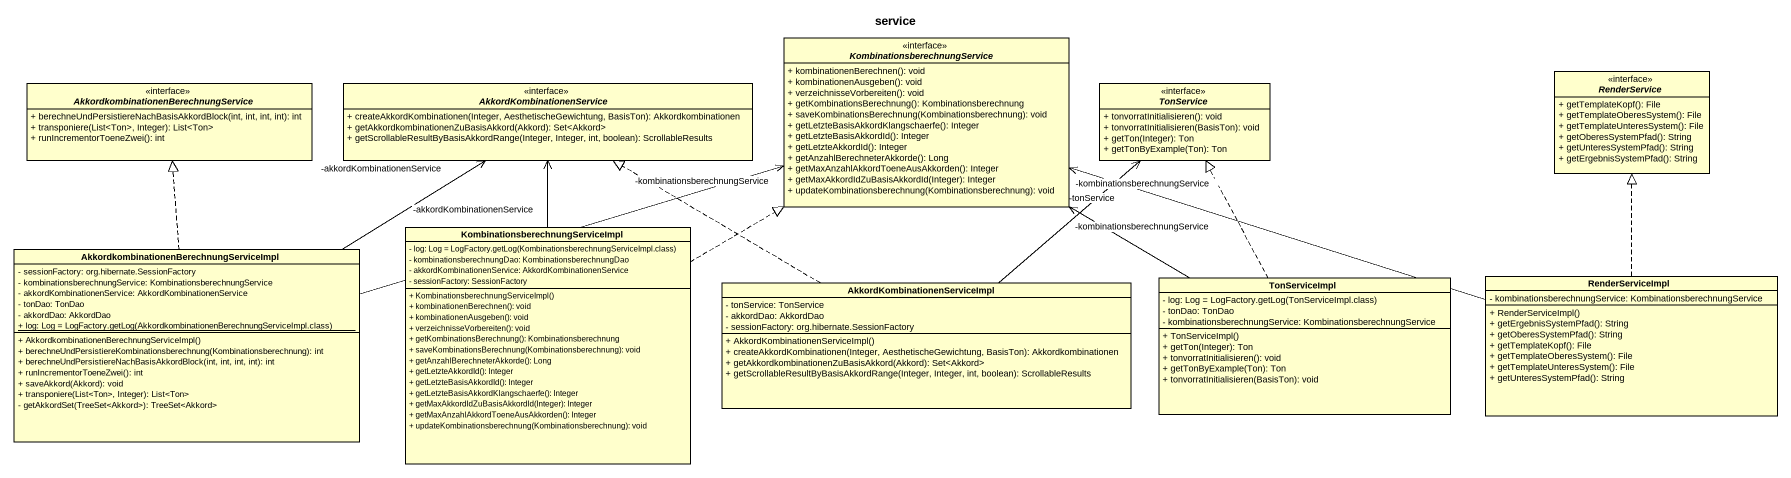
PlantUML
@startuml
title service
hide circle
hide empty members
skinparam classAttributeIconSize 0
interface "KombinationsberechnungService" as KombinationsberechnungServic <<interface>> {
  + kombinationenBerechnen(): void
  + kombinationenAusgeben(): void
  + verzeichnisseVorbereiten(): void
  + getKombinationsBerechnung(): Kombinationsberechnung
  + saveKombinationsBerechnung(Kombinationsberechnung): void
  + getLetzteBasisAkkordKlangschaerfe(): Integer
  + getLetzteBasisAkkordId(): Integer
  + getLetzteAkkordId(): Integer
  + getAnzahlBerechneterAkkorde(): Long
  + getMaxAnzahlAkkordToeneAusAkkorden(): Integer
  + getMaxAkkordIdZuBasisAkkordId(Integer): Integer
  + updateKombinationsberechnung(Kombinationsberechnung): void
}
interface RenderService <<interface>> {
  + getTemplateKopf(): File
  + getTemplateOberesSystem(): File
  + getTemplateUnteresSystem(): File
  + getOberesSystemPfad(): String
  + getUnteresSystemPfad(): String
  + getErgebnisSystemPfad(): String
}
interface "AkkordkombinationenBerechnungService" as AkkordkombinationenBerechnun <<interface>> {
  + berechneUndPersistiereNachBasisAkkordBlock(int, int, int, int): int
  + transponiere(List<Ton>, Integer): List<Ton>
  + runIncrementorToeneZwei(): int
}
interface AkkordKombinationenService <<interface>> {
  + createAkkordKombinationen(Integer, AesthetischeGewichtung, BasisTon): Akkordkombinationen
  + getAkkordkombinationenZuBasisAkkord(Akkord): Set<Akkord>
  + getScrollableResultByBasisAkkordRange(Integer, Integer, int, boolean): ScrollableResults
}
interface TonService <<interface>> {
  + tonvorratInitialisieren(): void
  + tonvorratInitialisieren(BasisTon): void
  + getTon(Integer): Ton
  + getTonByExample(Ton): Ton
}
class "KombinationsberechnungServiceImpl" as KombinationsberechnungServic_2 {
  {field} - log: Log = LogFactory.getLog(KombinationsberechnungServiceImpl.class)
  - kombinationsberechnungDao: KombinationsberechnungDao
  - akkordKombinationenService: AkkordKombinationenService
  - sessionFactory: SessionFactory
  + KombinationsberechnungServiceImpl()
  + kombinationenBerechnen(): void
  + kombinationenAusgeben(): void
  + verzeichnisseVorbereiten(): void
  + getKombinationsBerechnung(): Kombinationsberechnung
  + saveKombinationsBerechnung(Kombinationsberechnung): void
  + getAnzahlBerechneterAkkorde(): Long
  + getLetzteAkkordId(): Integer
  + getLetzteBasisAkkordId(): Integer
  + getLetzteBasisAkkordKlangschaerfe(): Integer
  + getMaxAkkordIdZuBasisAkkordId(Integer): Integer
  + getMaxAnzahlAkkordToeneAusAkkorden(): Integer
  + updateKombinationsberechnung(Kombinationsberechnung): void
}
class "AkkordkombinationenBerechnungServiceImpl" as AkkordkombinationenBerechnun_2 {
  - sessionFactory: org.hibernate.SessionFactory
  - kombinationsberechnungService: KombinationsberechnungService
  - akkordKombinationenService: AkkordKombinationenService
  - tonDao: TonDao
  - akkordDao: AkkordDao
  {static} {field} + log: Log = LogFactory.getLog(AkkordkombinationenBerechnungServiceImpl.class)
  + AkkordkombinationenBerechnungServiceImpl()
  + berechneUndPersistiereKombinationsberechnung(Kombinationsberechnung): int
  + berechneUndPersistiereNachBasisAkkordBlock(int, int, int, int): int
  + runIncrementorToeneZwei(): int
  + saveAkkord(Akkord): void
  + transponiere(List<Ton>, Integer): List<Ton>
  - getAkkordSet(TreeSet<Akkord>): TreeSet<Akkord>
}
class "AkkordKombinationenServiceImpl" as AkkordKombinationenServiceIm {
  - tonService: TonService
  - akkordDao: AkkordDao
  - sessionFactory: org.hibernate.SessionFactory
  + AkkordKombinationenServiceImpl()
  + createAkkordKombinationen(Integer, AesthetischeGewichtung, BasisTon): Akkordkombinationen
  + getAkkordkombinationenZuBasisAkkord(Akkord): Set<Akkord>
  + getScrollableResultByBasisAkkordRange(Integer, Integer, int, boolean): ScrollableResults
}
class TonServiceImpl {
  {field} - log: Log = LogFactory.getLog(TonServiceImpl.class)
  - tonDao: TonDao
  - kombinationsberechnungService: KombinationsberechnungService
  + TonServiceImpl()
  + getTon(Integer): Ton
  + tonvorratInitialisieren(): void
  + getTonByExample(Ton): Ton
  + tonvorratInitialisieren(BasisTon): void
}
class RenderServiceImpl {
  - kombinationsberechnungService: KombinationsberechnungService
  + RenderServiceImpl()
  + getErgebnisSystemPfad(): String
  + getOberesSystemPfad(): String
  + getTemplateKopf(): File
  + getTemplateOberesSystem(): File
  + getTemplateUnteresSystem(): File
  + getUnteresSystemPfad(): String
}
KombinationsberechnungServic_2 .right.|> KombinationsberechnungServic
KombinationsberechnungServic_2 -up-> "-akkordKombinationenService" AkkordKombinationenService
AkkordkombinationenBerechnun_2 -right-> "-kombinationsberechnungService" KombinationsberechnungServic
AkkordkombinationenBerechnun_2 .up.|> AkkordkombinationenBerechnun
AkkordkombinationenBerechnun_2 -up-> "-akkordKombinationenService" AkkordKombinationenService
AkkordKombinationenServiceIm .left.|> AkkordKombinationenService
AkkordKombinationenServiceIm -up-> "-tonService" TonService
TonServiceImpl -left-> "-kombinationsberechnungService" KombinationsberechnungServic
TonServiceImpl .up.|> TonService
RenderServiceImpl -left-> "-kombinationsberechnungService" KombinationsberechnungServic
RenderServiceImpl .up.|> RenderService
@enduml
